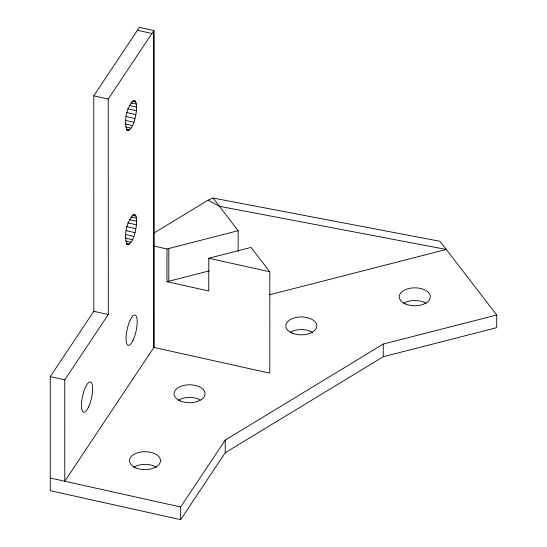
<?xml version="1.0" encoding="UTF-8"?>
<svg xmlns="http://www.w3.org/2000/svg" width="547" height="547" viewBox="0 0 547 547"><rect width="100%" height="100%" fill="white"/><g stroke="black" fill="none" stroke-linecap="round" stroke-linejoin="round"><path stroke-width="0.82" d="M238.15 251.695L238.15 230.704L166.972 248.967L166.972 281.712L208.763 290.997L208.763 258.246L251.011 247.408L269.815 271.804L269.801 373.157L153.912 347.413L153.878 30.564L108.251 99.034L108.292 314.525L64.758 379.85L64.765 481.237L153.912 347.413L153.878 30.564L139.389 27.35L93.769 95.821L93.804 311.311L50.269 376.637L50.276 490.693L180.654 519.65L225.227 452.738L383.262 356.74L496.724 327.66L496.731 314.997L440 241.295L213.077 198.041L208.133 200.127L153.584 233.261M180.654 519.65L180.654 506.994L225.234 440.068L383.269 344.07L496.731 314.997M225.227 452.738L225.234 440.068M383.262 356.74L383.269 344.07M136.463 110.699L136.463 104.135L135.02 100.621L133.865 100.34C126.439 107.294 123.492 120.88 127.123 130.364L128.278 130.651C134.398 126.316 135.184 117.564 136.463 110.699L127.615 108.73M136.49 224.803L136.49 218.246L135.929 216.024L135.047 214.725L133.892 214.445C126.473 221.419 123.533 234.991 127.164 244.475L128.319 244.762C134.418 240.413 135.212 231.675 136.49 224.803L127.636 222.841M166.972 281.712L209.255 270.868M269.712 294.744L446.304 249.466L219.388 206.301L208.133 200.127M137.447 30.276L151.929 33.49M131.882 101.024L135.909 101.913M130.829 102.884L136.463 104.135M93.769 95.821L108.251 99.034M129.413 105.523L136.654 107.13M126.254 112.45L135.909 114.59M126.172 116.579L135.027 118.542M125.824 120.504L133.871 122.289M125.284 123.964L132.531 125.571M125.454 126.918L131.089 128.169M126.398 129.181L129.618 129.899M126.665 130.289L128.278 130.651M133.434 214.369L135.047 214.725M131.909 215.128L135.929 216.024M130.856 216.995L136.49 218.246M129.434 219.634L136.682 221.241M126.275 226.554L135.936 228.694M126.2 230.684L135.047 232.653M125.851 234.608L133.899 236.4M125.311 238.075L132.552 239.682M208.763 258.246L269.815 271.804M125.475 241.029L131.109 242.273M126.439 243.292L129.66 244.01M126.706 244.4L128.319 244.762M93.804 311.311L108.292 314.525M50.269 376.637L64.758 379.85M50.276 478.016L180.654 506.994M166.972 248.967L153.83 246.013M238.15 230.704L213.077 198.041M168.804 248.502L168.804 281.247M133.742 467.152A15.521 8.964 0 0 1 156.401 467.247M290.067 332.364A15.521 8.957 0 0 1 312.72 332.46M403.529 303.277A15.521 8.957 0 0 1 426.188 303.373M178.315 400.24A15.521 8.964 0 0 1 200.257 399.919M135.868 467.911A15.521 8.964 0 0 0 160.428 461.613A15.521 8.964 0 0 0 138.692 452.478A15.521 8.964 0 0 0 135.868 467.911M180.442 400.999A15.521 8.964 0 0 0 205.002 394.702A15.521 8.964 0 0 0 183.266 385.567A15.521 8.964 0 0 0 180.442 400.999M405.655 304.036A15.521 8.957 0 0 0 430.216 297.739A15.521 8.957 0 0 0 408.479 288.604A15.521 8.957 0 0 0 405.655 304.036M292.187 333.116A15.521 8.957 0 0 0 316.754 326.819A15.521 8.957 0 0 0 295.018 317.691A15.521 8.957 0 0 0 292.187 333.116M88.491 407.159A15.521 4.554 -77.5 0 0 90.98 382.209A15.521 4.554 -77.5 0 0 81.66 401.881A15.521 4.554 -77.5 0 0 88.491 407.159M133.058 340.255A15.521 4.554 -77.5 0 0 135.553 315.304A15.521 4.554 -77.5 0 0 126.234 334.976A15.521 4.554 -77.5 0 0 133.058 340.255"/></g></svg>
